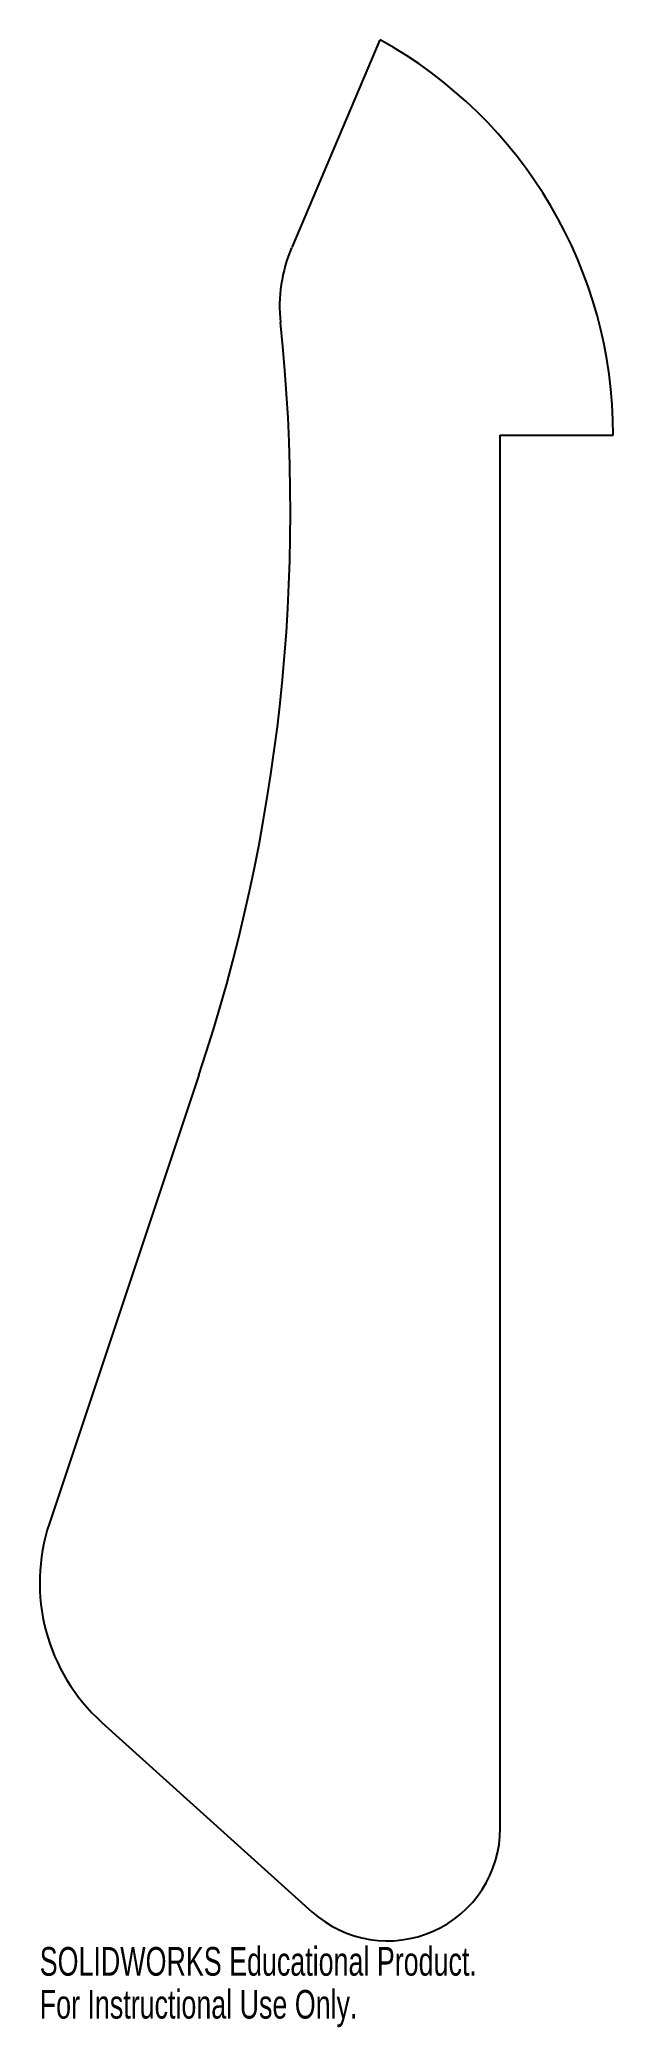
# Model space of a CAD drawing. Header units: inches. Extents: x -3.1 to 0.8, y -10.6 to 2.6.
import ezdxf

# ---------------------------------------------------------------- set-up
doc = ezdxf.new("R2010")
doc.units = ezdxf.units.IN
doc.header["$MEASUREMENT"] = 0
doc.styles.add('SLDTEXTSTYLE0', font='TXT', dxfattribs={"width": 0.7})

msp = doc.modelspace()

# ---------------------------------------------------------------- linework, layer by layer
at = {"color": 7, "linetype": 'Continuous', "lineweight": 25}
for p, q in [((-0.798, 2.625), (-1.384, 1.245)), ((0, 0), (0.75, 0)), ((0, -9.25), (0, 0)), ((-2, -4.25), (-2.992, -7.225)), ((-2.643, -8.548), (-1.25, -9.806))]:
    msp.add_line(p, q, dxfattribs=at)
for centre, radius, start, end in [((-2.25, 0), 3, 0, 61.045), ((-0.464, 0.853), 1, 156.9681, 186.0693), ((-13.236, -0.505), 11.844, 341.5651, 6.0693), ((-1.806, -7.62), 1.25, 161.5651, 227.925), ((-0.748, -9.25), 0.748, 227.925, 0)]:
    msp.add_arc(centre, radius, start, end, dxfattribs=at)

# ---------------------------------------------------------------- texts
at = {"color": 7, "linetype": 'Continuous', "char_height": 0.1903, "attachment_point": 1, "style": 'SLDTEXTSTYLE0'}
for s, insert in [('SOLIDWORKS Educational Product.', (-3.056, -10.039)), ('For Instructional Use Only.', (-3.056, -10.324))]:
    msp.add_mtext(s, dxfattribs=dict(at, insert=insert))

doc.saveas('drawing.dxf')
